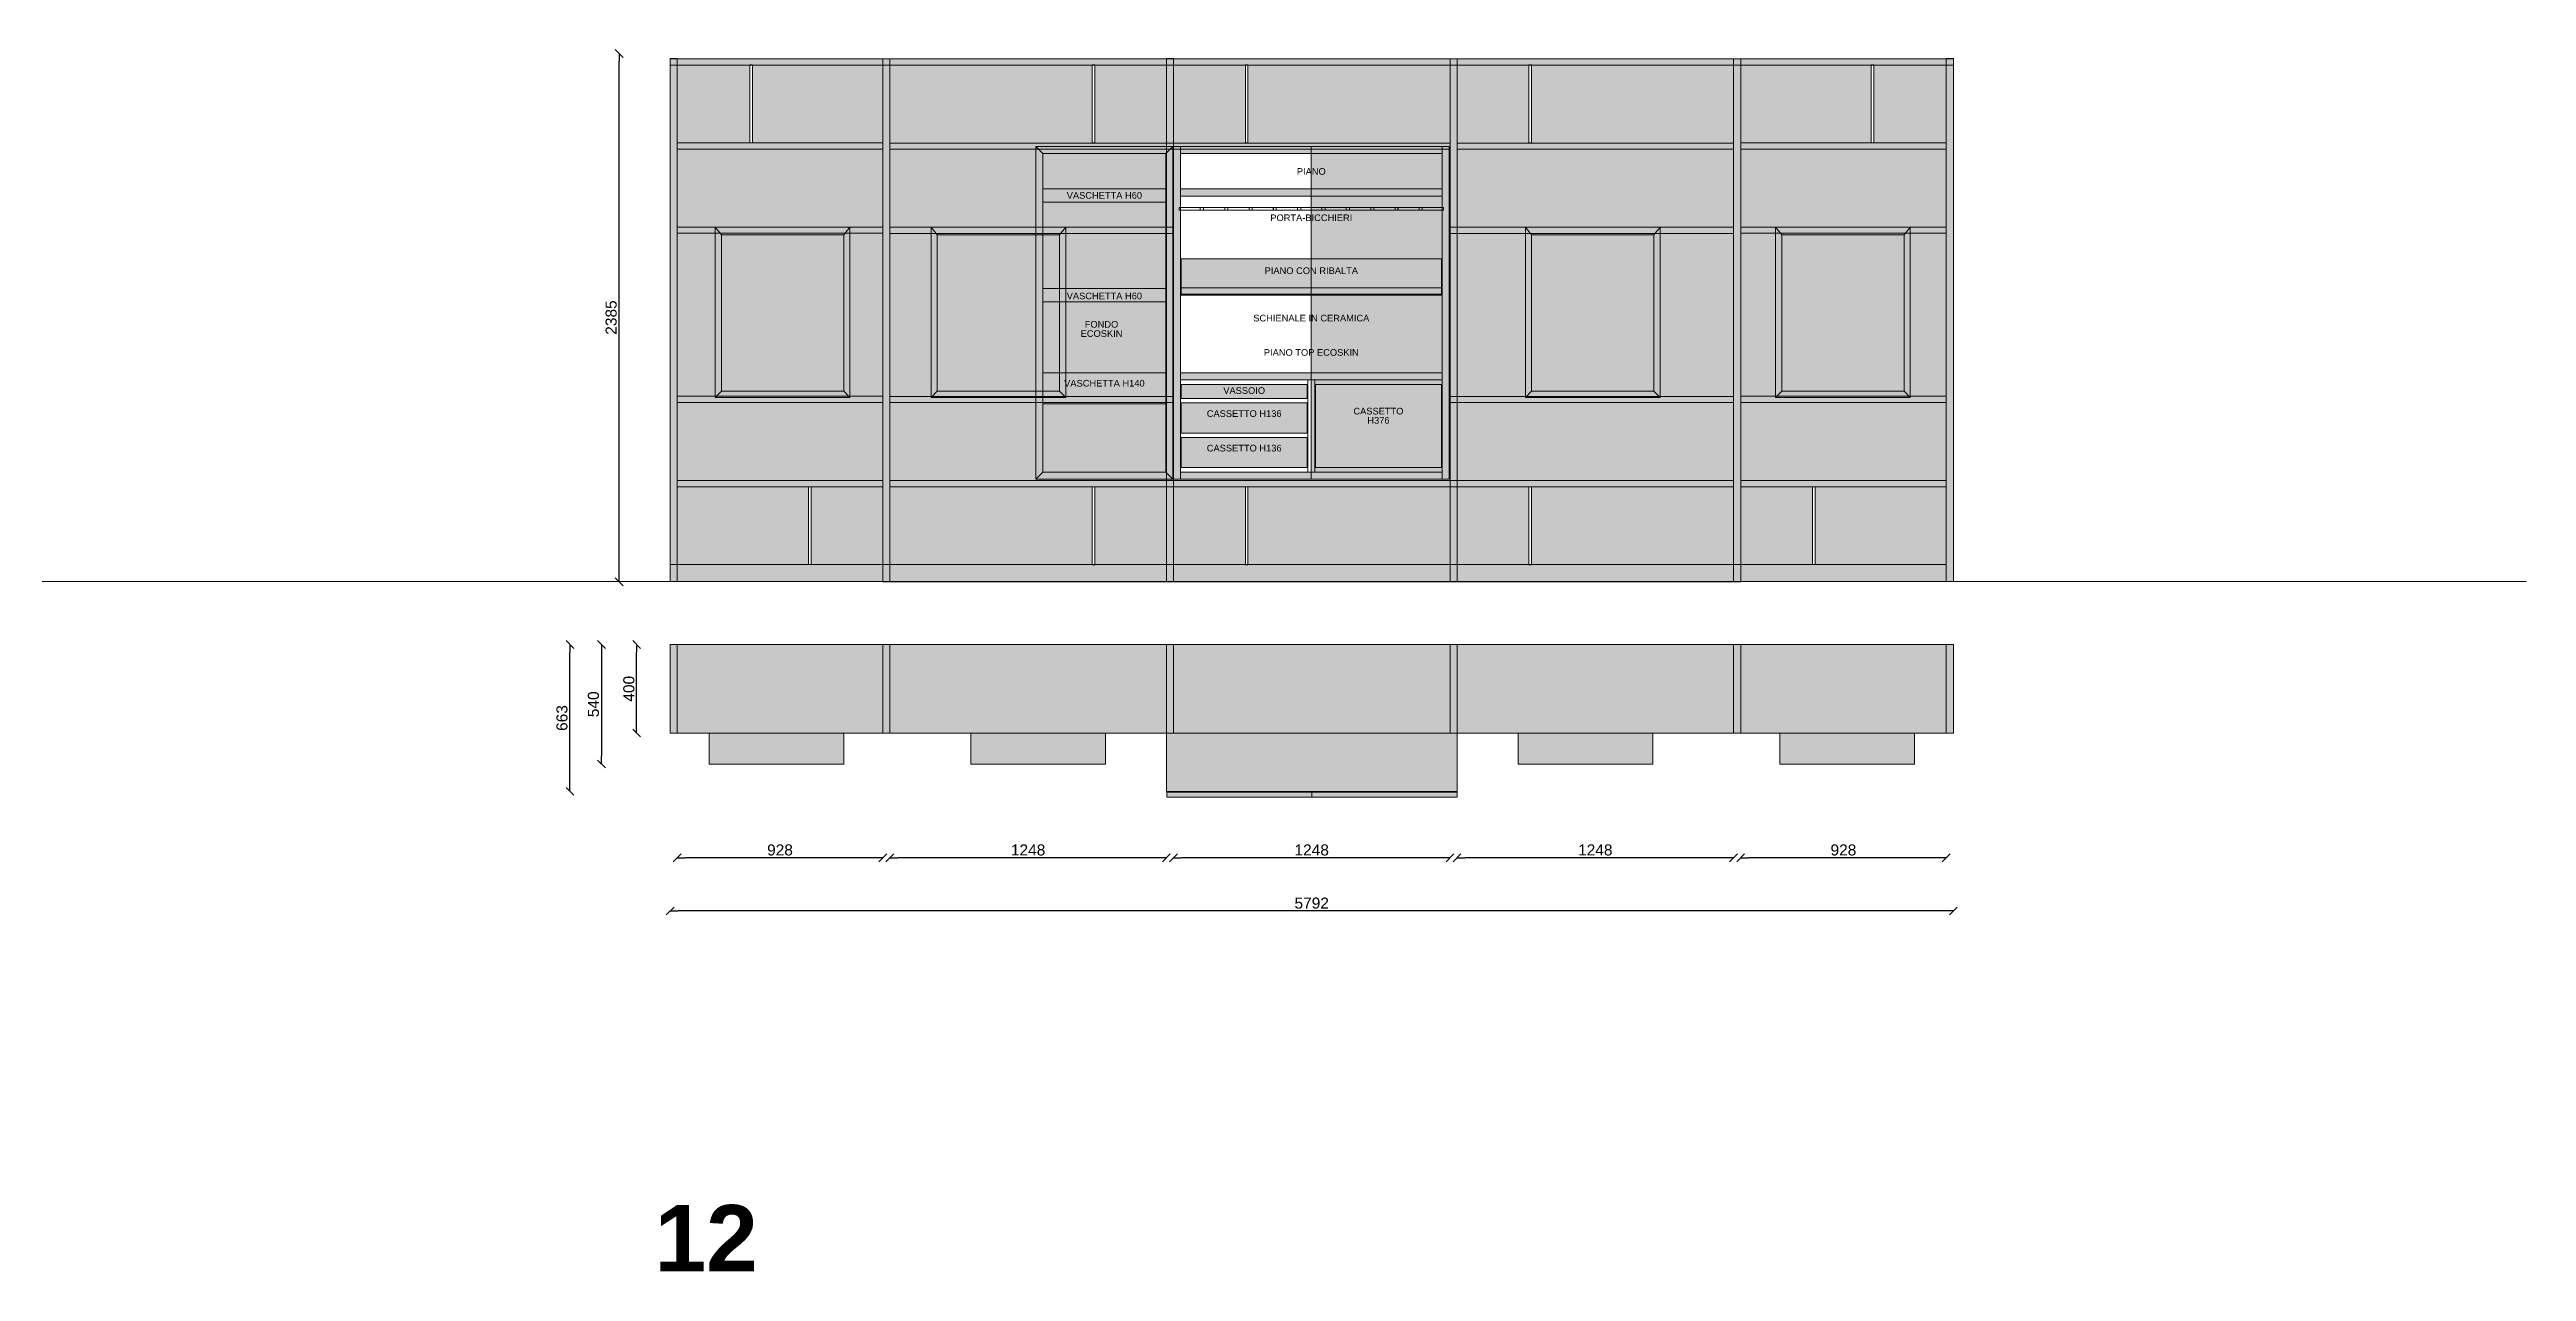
# Model space of a CAD drawing. Header units: inches. Extents: x -2150 to 187520, y -61540 to -22885.
# Drawn here: x 88426 to 99606, y -42077 to -36560 of the extents above; entities that cross this region are included whole.
import ezdxf

# ---------------------------------------------------------------- set-up
doc = ezdxf.new("R2010")
doc.units = ezdxf.units.IN
doc.header["$MEASUREMENT"] = 0
doc.linetypes.add('ISO-02 Linea a tratti', pattern=[3.81, 3.048, -0.762])
for name, color, linetype, lineweight in [('Linee arredi', 3, 'Continuous', 20), ('Nessuna', 7, 'Continuous', 5), ('Testi ENG', 7, 'Continuous', 5)]:
    doc.layers.add(name, color=color, linetype=linetype, lineweight=lineweight)
doc.layers.add('Quote', color=5, linetype='Continuous')
doc.styles.add('Arial', font='Arial.ttf')
doc.styles.add('Arial (bold)', font='Arial Bold.ttf')
doc.styles.add('Helvetica', font='Helvetica.ttf')
doc.dimstyles.new('M&C_quote arredo', dxfattribs={"dimtxt": 50, "dimasz": 35.34668, "dimexe": 0, "dimexo": 0, "dimgap": 10, "dimtad": 1, "dimdec": 0, "dimtxsty": 'Arial', "dimblk": 'VW_SLASH', "dimcen": 0, "dimse1": 1, "dimse2": 1, "dimazin": 0, "dimtfac": 1, "dimtdec": 0, "dimtix": 1, "dimtmove": 0, "dimatfit": 0, "dimldrblk": 'VW_SLASH', "dimfxl": 0, "dimfxlon": 1, "dimfrac": 2, "dimtolj": 1, "dimarcsym": 0})

# ---------------------------------------------------------------- blocks, each defined once
blk = doc.blocks.new('VW_SLASH')
at = {"color": 0, "linetype": 'ByBlock', "lineweight": -2, "transparency": 16777216}
blk.add_line((0, 0), (-1, 0), dxfattribs=at)
at = {"color": 0, "linetype": 'Continuous', "lineweight": -2, "transparency": 16777216, "flags": 128}
blk.add_lwpolyline([(0.5, 0.5), (-0.5, -0.5)], dxfattribs=at)
blk = doc.blocks.new('*D371')
at = {"layer": 'Defpoints', "color": 0, "transparency": 16777216}
for p in [(90997, -36578), (91242, -36578), (91242, -38963)]:
    blk.add_point(p, dxfattribs=at)
at = {"layer": 'Quote', "color": 0, "lineweight": -2, "transparency": 16777216}
blk.add_line((90997, -38927), (90997, -36613), dxfattribs=at)
at = {"layer": 'Quote', "color": 0, "lineweight": -2, "transparency": 16777216, "xscale": 35.3466796875, "yscale": 35.3466796875, "zscale": 35.3466796875}
for p, rotation in [((90997, -36578), 90), ((90997, -38963), 270)]:
    blk.add_blockref('VW_SLASH', p, dxfattribs=dict(at, rotation=rotation))
at = {"layer": 'Quote', "color": 0, "transparency": 16777216, "insert": (90961, -37770), "char_height": 50, "attachment_point": 5, "rotation": 90, "style": 'Arial'}
blk.add_mtext('\\A1;2385', dxfattribs=at)
blk = doc.blocks.new('*D372')
at = {"layer": 'Defpoints', "color": 0, "transparency": 16777216}
for p in [(91227, -39246), (97019, -39246), (91227, -40449)]:
    blk.add_point(p, dxfattribs=at)
at = {"layer": 'Quote', "color": 0, "lineweight": -2, "transparency": 16777216}
blk.add_line((96984, -40449), (91263, -40449), dxfattribs=at)
at = {"layer": 'Quote', "color": 0, "lineweight": -2, "transparency": 16777216, "xscale": 35.3466796875, "yscale": 35.3466796875, "zscale": 35.3466796875, "rotation": 180}
blk.add_blockref('VW_SLASH', (91227, -40449), dxfattribs=at)
at = {"layer": 'Quote', "color": 0, "lineweight": -2, "transparency": 16777216, "xscale": 35.3466796875, "yscale": 35.3466796875, "zscale": 35.3466796875}
blk.add_blockref('VW_SLASH', (97019, -40449), dxfattribs=at)
at = {"layer": 'Quote', "color": 0, "transparency": 16777216, "insert": (94123, -40414), "char_height": 50, "attachment_point": 5, "style": 'Arial'}
blk.add_mtext('\\A1;5792', dxfattribs=at)
blk = doc.blocks.new('*D373')
at = {"layer": 'Defpoints', "color": 0, "transparency": 16777216}
for p in [(91076, -39246), (91227, -39246), (91227, -39646)]:
    blk.add_point(p, dxfattribs=at)
at = {"layer": 'Quote', "color": 0, "lineweight": -2, "transparency": 16777216}
blk.add_line((91076, -39611), (91076, -39282), dxfattribs=at)
at = {"layer": 'Quote', "color": 0, "lineweight": -2, "transparency": 16777216, "xscale": 35.3466796875, "yscale": 35.3466796875, "zscale": 35.3466796875}
for p, rotation in [((91076, -39246), 90), ((91076, -39646), 270)]:
    blk.add_blockref('VW_SLASH', p, dxfattribs=dict(at, rotation=rotation))
at = {"layer": 'Quote', "color": 0, "transparency": 16777216, "insert": (91041, -39446), "char_height": 50, "attachment_point": 5, "rotation": 90, "style": 'Arial'}
blk.add_mtext('\\A1;400', dxfattribs=at)
blk = doc.blocks.new('*D374')
at = {"layer": 'Defpoints', "color": 0, "transparency": 16777216}
for p in [(91259, -40044), (92187, -40044), (91259, -40209)]:
    blk.add_point(p, dxfattribs=at)
at = {"layer": 'Quote', "color": 0, "lineweight": -2, "transparency": 16777216}
blk.add_line((92152, -40209), (91295, -40209), dxfattribs=at)
at = {"layer": 'Quote', "color": 0, "lineweight": -2, "transparency": 16777216, "xscale": 35.3466796875, "yscale": 35.3466796875, "zscale": 35.3466796875, "rotation": 180}
blk.add_blockref('VW_SLASH', (91259, -40209), dxfattribs=at)
at = {"layer": 'Quote', "color": 0, "lineweight": -2, "transparency": 16777216, "xscale": 35.3466796875, "yscale": 35.3466796875, "zscale": 35.3466796875}
blk.add_blockref('VW_SLASH', (92187, -40209), dxfattribs=at)
at = {"layer": 'Quote', "color": 0, "transparency": 16777216, "insert": (91723, -40174), "char_height": 50, "attachment_point": 5, "style": 'Arial'}
blk.add_mtext('\\A1;928', dxfattribs=at)
blk = doc.blocks.new('*D375')
at = {"layer": 'Defpoints', "color": 0, "transparency": 16777216}
for p in [(92219, -40044), (93467, -40044), (92219, -40209)]:
    blk.add_point(p, dxfattribs=at)
at = {"layer": 'Quote', "color": 0, "lineweight": -2, "transparency": 16777216}
blk.add_line((93432, -40209), (92255, -40209), dxfattribs=at)
at = {"layer": 'Quote', "color": 0, "lineweight": -2, "transparency": 16777216, "xscale": 35.3466796875, "yscale": 35.3466796875, "zscale": 35.3466796875, "rotation": 180}
blk.add_blockref('VW_SLASH', (92219, -40209), dxfattribs=at)
at = {"layer": 'Quote', "color": 0, "lineweight": -2, "transparency": 16777216, "xscale": 35.3466796875, "yscale": 35.3466796875, "zscale": 35.3466796875}
blk.add_blockref('VW_SLASH', (93467, -40209), dxfattribs=at)
at = {"layer": 'Quote', "color": 0, "transparency": 16777216, "insert": (92843, -40174), "char_height": 50, "attachment_point": 5, "style": 'Arial'}
blk.add_mtext('\\A1;1248', dxfattribs=at)
blk = doc.blocks.new('*D376')
at = {"layer": 'Defpoints', "color": 0, "transparency": 16777216}
for p in [(94779, -40044), (96027, -40044), (94779, -40209)]:
    blk.add_point(p, dxfattribs=at)
at = {"layer": 'Quote', "color": 0, "lineweight": -2, "transparency": 16777216}
blk.add_line((95992, -40209), (94815, -40209), dxfattribs=at)
at = {"layer": 'Quote', "color": 0, "lineweight": -2, "transparency": 16777216, "xscale": 35.3466796875, "yscale": 35.3466796875, "zscale": 35.3466796875, "rotation": 180}
blk.add_blockref('VW_SLASH', (94779, -40209), dxfattribs=at)
at = {"layer": 'Quote', "color": 0, "lineweight": -2, "transparency": 16777216, "xscale": 35.3466796875, "yscale": 35.3466796875, "zscale": 35.3466796875}
blk.add_blockref('VW_SLASH', (96027, -40209), dxfattribs=at)
at = {"layer": 'Quote', "color": 0, "transparency": 16777216, "insert": (95403, -40174), "char_height": 50, "attachment_point": 5, "style": 'Arial'}
blk.add_mtext('\\A1;1248', dxfattribs=at)
blk = doc.blocks.new('*D377')
at = {"layer": 'Defpoints', "color": 0, "transparency": 16777216}
for p in [(96059, -40044), (96987, -40044), (96059, -40209)]:
    blk.add_point(p, dxfattribs=at)
at = {"layer": 'Quote', "color": 0, "lineweight": -2, "transparency": 16777216}
blk.add_line((96952, -40209), (96095, -40209), dxfattribs=at)
at = {"layer": 'Quote', "color": 0, "lineweight": -2, "transparency": 16777216, "xscale": 35.3466796875, "yscale": 35.3466796875, "zscale": 35.3466796875, "rotation": 180}
blk.add_blockref('VW_SLASH', (96059, -40209), dxfattribs=at)
at = {"layer": 'Quote', "color": 0, "lineweight": -2, "transparency": 16777216, "xscale": 35.3466796875, "yscale": 35.3466796875, "zscale": 35.3466796875}
blk.add_blockref('VW_SLASH', (96987, -40209), dxfattribs=at)
at = {"layer": 'Quote', "color": 0, "transparency": 16777216, "insert": (96523, -40174), "char_height": 50, "attachment_point": 5, "style": 'Arial'}
blk.add_mtext('\\A1;928', dxfattribs=at)
blk = doc.blocks.new('*D378')
at = {"layer": 'Defpoints', "color": 0, "transparency": 16777216}
for p in [(93499, -40044), (94747, -40044), (93499, -40209)]:
    blk.add_point(p, dxfattribs=at)
at = {"layer": 'Quote', "color": 0, "lineweight": -2, "transparency": 16777216}
blk.add_line((94712, -40209), (93535, -40209), dxfattribs=at)
at = {"layer": 'Quote', "color": 0, "lineweight": -2, "transparency": 16777216, "xscale": 35.3466796875, "yscale": 35.3466796875, "zscale": 35.3466796875, "rotation": 180}
blk.add_blockref('VW_SLASH', (93499, -40209), dxfattribs=at)
at = {"layer": 'Quote', "color": 0, "lineweight": -2, "transparency": 16777216, "xscale": 35.3466796875, "yscale": 35.3466796875, "zscale": 35.3466796875}
blk.add_blockref('VW_SLASH', (94747, -40209), dxfattribs=at)
at = {"layer": 'Quote', "color": 0, "transparency": 16777216, "insert": (94123, -40174), "char_height": 50, "attachment_point": 5, "style": 'Arial'}
blk.add_mtext('\\A1;1248', dxfattribs=at)
blk = doc.blocks.new('*D379')
at = {"layer": 'Defpoints', "color": 0, "transparency": 16777216}
for p in [(90775, -39246), (93467, -39246), (93467, -39909)]:
    blk.add_point(p, dxfattribs=at)
at = {"layer": 'Quote', "color": 0, "lineweight": -2, "transparency": 16777216}
blk.add_line((90775, -39874), (90775, -39282), dxfattribs=at)
at = {"layer": 'Quote', "color": 0, "lineweight": -2, "transparency": 16777216, "xscale": 35.3466796875, "yscale": 35.3466796875, "zscale": 35.3466796875}
for p, rotation in [((90775, -39246), 90), ((90775, -39909), 270)]:
    blk.add_blockref('VW_SLASH', p, dxfattribs=dict(at, rotation=rotation))
at = {"layer": 'Quote', "color": 0, "transparency": 16777216, "insert": (90739, -39578), "char_height": 50, "attachment_point": 5, "rotation": 90, "style": 'Arial'}
blk.add_mtext('\\A1;663', dxfattribs=at)
blk = doc.blocks.new('*D380')
at = {"layer": 'Defpoints', "color": 0, "transparency": 16777216}
for p in [(91403, -39246), (90917, -39786), (91403, -39786)]:
    blk.add_point(p, dxfattribs=at)
at = {"layer": 'Quote', "color": 0, "lineweight": -2, "transparency": 16777216}
blk.add_line((90917, -39282), (90917, -39751), dxfattribs=at)
at = {"layer": 'Quote', "color": 0, "lineweight": -2, "transparency": 16777216, "xscale": 35.3466796875, "yscale": 35.3466796875, "zscale": 35.3466796875}
for p, rotation in [((90917, -39246), 90), ((90917, -39786), 270)]:
    blk.add_blockref('VW_SLASH', p, dxfattribs=dict(at, rotation=rotation))
at = {"layer": 'Quote', "color": 0, "transparency": 16777216, "insert": (90881, -39516), "char_height": 50, "attachment_point": 5, "rotation": 90, "style": 'Arial'}
blk.add_mtext('\\A1;540', dxfattribs=at)
blk = doc.blocks.new('Gruppo-34')
h = blk.add_hatch(color=252)
h.dxf.hatch_style = 1
h.paths.add_polyline_path([(-75677, 49816), (-76285, 49816), (-76257, 49782), (-75705, 49782)])
h.paths.add_polyline_path([(-75677, 49816), (-75705, 49782), (-75705, 49076), (-75677, 49048)])
h.paths.add_polyline_path([(-75705, 49076), (-76257, 49076), (-76285, 49048), (-75677, 49048)])
h.paths.add_polyline_path([(-76257, 49782), (-76285, 49816), (-76285, 49048), (-76257, 49076)])
h.paths.add_polyline_path([(-75705, 49782), (-76257, 49782), (-76257, 49076), (-75705, 49076)])
at = {"layer": 'Linee arredi', "linetype": 'Continuous', "lineweight": 5, "transparency": 33554687, "flags": 128}
for points in [[(-76257, 49782), (-76285, 49816), (-75677, 49816), (-75705, 49782)], [(-76285, 49816), (-76257, 49782), (-76257, 49076), (-76285, 49048)], [(-76257, 49782), (-75705, 49782), (-75705, 49076), (-76257, 49076)], [(-75677, 49816), (-75705, 49782), (-75705, 49076), (-75677, 49048)], [(-76285, 49048), (-76257, 49076), (-75705, 49076), (-75677, 49048)]]:
    blk.add_lwpolyline(points, close=True, dxfattribs=at)
blk = doc.blocks.new('Simbolo-2')
at = {"layer": 'Nessuna', "color": 7, "linetype": 'Continuous', "lineweight": 5, "transparency": 33554687, "flags": 128}
blk.add_lwpolyline([(-47.9232, 5.9904), (47.9232, 5.9904), (47.9232, -5.9904), (-47.9232, -5.9904)], close=True, dxfattribs=at)
blk = doc.blocks.new('harrys bar legno')
h = blk.add_hatch(color=252)
h.dxf.hatch_style = 1
h.paths.add_polyline_path([(-68230, 49964), (-68198, 49964), (-68198, 48462), (-68230, 48462)])
h = blk.add_hatch(color=252)
h.dxf.hatch_style = 1
h.paths.add_polyline_path([(-68198, 49964), (-67018, 49964), (-67018, 49932), (-68198, 49932)])
h = blk.add_hatch(color=252)
h.dxf.hatch_style = 1
h.paths.add_polyline_path([(-67018, 49964), (-66986, 49964), (-66986, 48462), (-67018, 48462)])
h = blk.add_hatch(color=252)
h.dxf.hatch_style = 1
h.paths.add_polyline_path([(-68198, 49772), (-67018, 49772), (-67018, 49740), (-68198, 49740)])
h = blk.add_hatch(color=252)
h.dxf.hatch_style = 1
h.paths.add_polyline_path([(-67021, 49456), (-67021, 49297), (-68195, 49297), (-68195, 49456)])
h = blk.add_hatch(color=252)
h.dxf.hatch_style = 1
h.paths.add_polyline_path([(-68198, 48942), (-67018, 48942), (-67018, 48910), (-68198, 48910)])
h = blk.add_hatch(color=252)
h.dxf.hatch_style = 1
h.paths.add_polyline_path([(-68195, 48890), (-67627, 48890), (-67627, 48826), (-68195, 48826)])
h = blk.add_hatch(color=252)
h.dxf.hatch_style = 1
h.paths.add_polyline_path([(-67589, 48890), (-67021, 48890), (-67021, 48514), (-67589, 48514)])
h = blk.add_hatch(color=252)
h.dxf.hatch_style = 1
h.paths.add_polyline_path([(-68195, 48806), (-67627, 48806), (-67627, 48670), (-68195, 48670)])
h = blk.add_hatch(color=252)
h.dxf.hatch_style = 1
h.paths.add_polyline_path([(-67627, 48514), (-68195, 48514), (-68195, 48650), (-67627, 48650)])
h = blk.add_hatch(color=252)
h.dxf.hatch_style = 1
h.paths.add_polyline_path([(-68198, 48494), (-67018, 48494), (-67018, 48462), (-68198, 48462)])
at = {"layer": 'Linee arredi'}
h = blk.add_hatch(color=252, dxfattribs=at)
h.dxf.hatch_style = 1
h.paths.add_polyline_path([(-68852, 49964), (-68230, 49964), (-68230, 48462), (-68852, 48462)])
h = blk.add_hatch(color=252, dxfattribs=at)
h.dxf.hatch_style = 1
h.paths.add_polyline_path([(-68852, 49964), (-68230, 49964), (-68230, 48462), (-68852, 48462)])
h = blk.add_hatch(color=252, dxfattribs=at)
h.dxf.hatch_style = 1
h.paths.add_polyline_path([(-67608, 49964), (-66986, 49964), (-66986, 48462), (-67608, 48462)])
at = {"layer": 'Linee arredi', "linetype": 'Continuous', "lineweight": 13, "transparency": 33554687}
for p, q in [((-68852, 49964), (-68820, 49932)), ((-68265, 49932), (-68233, 49964)), ((-68820, 48494), (-68852, 48462)), ((-68265, 48494), (-68233, 48462))]:
    blk.add_line(p, q, dxfattribs=at)
at = {"layer": 'Linee arredi', "linetype": 'Continuous', "lineweight": 13}
for p, q in [((-68230, 49964), (-68230, 48462)), ((-68198, 48462), (-68198, 49964)), ((-68198, 49932), (-67018, 49932)), ((-67018, 49932), (-67018, 49964)), ((-67018, 48462), (-67018, 49964)), ((-66986, 49964), (-66986, 48462)), ((-67018, 49772), (-68198, 49772)), ((-67018, 49740), (-68198, 49740)), ((-67018, 49688), (-68198, 49688)), ((-67018, 49676), (-68198, 49676)), ((-68109, 49676), (-68109, 49688)), ((-68095, 49676), (-68095, 49688)), ((-67999, 49676), (-67999, 49688)), ((-67985, 49676), (-67985, 49688)), ((-67889, 49676), (-67889, 49688)), ((-67875, 49676), (-67875, 49688)), ((-67780, 49676), (-67780, 49688)), ((-67766, 49676), (-67766, 49688)), ((-67670, 49676), (-67670, 49688)), ((-67656, 49676), (-67656, 49688)), ((-67560, 49676), (-67560, 49688)), ((-67546, 49676), (-67546, 49688)), ((-67450, 49676), (-67450, 49688)), ((-67436, 49676), (-67436, 49688)), ((-67340, 49676), (-67340, 49688)), ((-67326, 49676), (-67326, 49688)), ((-67230, 49676), (-67230, 49688)), ((-67216, 49676), (-67216, 49688)), ((-67121, 49676), (-67121, 49688)), ((-67107, 49676), (-67107, 49688)), ((-67018, 49293), (-68198, 49293)), ((-67018, 48942), (-68198, 48942)), ((-67018, 48910), (-68198, 48910)), ((-67624, 48910), (-67624, 48494)), ((-67592, 48910), (-67592, 48494)), ((-67589, 48514), (-67589, 48890)), ((-67021, 48890), (-67021, 48514)), ((-68195, 48794), (-68198, 48794)), ((-67624, 48794), (-67627, 48794)), ((-68230, 48462), (-68198, 48462)), ((-68198, 48494), (-67018, 48494)), ((-68198, 48462), (-67018, 48462)), ((-67021, 48514), (-67589, 48514)), ((-67018, 48462), (-66986, 48462))]:
    blk.add_line(p, q, dxfattribs=at)
at = {"layer": 'Linee arredi'}
for points in [[(-68852, 49964), (-68230, 49964), (-68230, 48462), (-68852, 48462)], [(-67608, 49964), (-66986, 49964), (-66986, 48462), (-67608, 48462)]]:
    blk.add_lwpolyline(points, close=True, dxfattribs=at)
at = {"layer": 'Linee arredi', "lineweight": 5, "transparency": 33554687, "flags": 128}
for points in [[(-68233, 49964), (-68233, 48462), (-68852, 48462), (-68852, 49964)], [(-68820, 48494), (-68265, 48494), (-68265, 49932), (-68820, 49932)]]:
    blk.add_lwpolyline(points, close=True, dxfattribs=at)
at = {"layer": 'Linee arredi', "linetype": 'Continuous', "lineweight": 13, "transparency": 33554687, "flags": 128}
for points in [[(-68233, 49964), (-68852, 49964), (-68852, 48462), (-68233, 48462)], [(-68230, 49964), (-68198, 49964), (-68198, 48462), (-68230, 48462)], [(-68198, 49964), (-67018, 49964), (-67018, 49932), (-68198, 49932)], [(-68198, 49932), (-67018, 49932), (-67018, 48494), (-68198, 48494)], [(-67018, 49964), (-66986, 49964), (-66986, 48462), (-67018, 48462)], [(-68820, 49772), (-68265, 49772), (-68265, 49712), (-68820, 49712)], [(-68198, 49772), (-67018, 49772), (-67018, 49740), (-68198, 49740)], [(-68820, 49322), (-68265, 49322), (-68265, 49262), (-68820, 49262)], [(-68198, 49325), (-67018, 49325), (-67018, 49293), (-68198, 49293)], [(-68820, 48802), (-68265, 48802), (-68265, 48942), (-68820, 48942)], [(-68198, 48942), (-67018, 48942), (-67018, 48910), (-68198, 48910)], [(-68195, 48890), (-67627, 48890), (-67627, 48826), (-68195, 48826)], [(-67624, 48910), (-67592, 48910), (-67592, 48494), (-67624, 48494)], [(-67589, 48890), (-67021, 48890), (-67021, 48514), (-67589, 48514)], [(-68195, 48806), (-67627, 48806), (-67627, 48670), (-68195, 48670)], [(-68195, 48650), (-67627, 48650), (-67627, 48514), (-68195, 48514)], [(-68198, 48494), (-67018, 48494), (-67018, 48462), (-68198, 48462)]]:
    blk.add_lwpolyline(points, close=True, dxfattribs=at)
at = {"layer": 'Linee arredi', "linetype": 'Continuous', "lineweight": 13, "flags": 128}
blk.add_lwpolyline([(-67021, 49456), (-67021, 49297), (-68195, 49297), (-68195, 49456)], close=True, dxfattribs=at)
at = {"layer": 'Linee arredi', "linetype": 'ISO-02 Linea a tratti', "lineweight": 13, "flags": 128}
blk.add_lwpolyline([(-67018, 49325), (-67021, 49325), (-68195, 49325), (-68198, 49325)], dxfattribs=at)
at = {"layer": 'Linee arredi', "linetype": 'Continuous', "lineweight": 13}
for points in [[(-68195, 48806), (-67627, 48806), (-67627, 48670), (-68195, 48670)], [(-67627, 48514), (-68195, 48514), (-68195, 48650), (-67627, 48650)]]:
    blk.add_lwpolyline(points, close=True, dxfattribs=at)
at = {"layer": 'Linee arredi', "lineweight": 13, "transparency": 33554687}
for p in [(-68157, 49682), (-68047, 49682), (-67937, 49682), (-67827, 49682), (-67718, 49682), (-67608, 49682), (-67498, 49682), (-67388, 49682), (-67278, 49682), (-67169, 49682), (-67059, 49682)]:
    blk.add_blockref('Simbolo-2', p, dxfattribs=at)
at = {"layer": 'Testi ENG', "lineweight": 13, "transparency": 33554687, "char_height": 30, "attachment_point": 2, "line_spacing_factor": 0.834288, "style": 'Helvetica'}
for s, insert in [('PIANO', (-67608, 49866)), ('VASCHETTA H60', (-68542, 49758)), ('PORTA-BICCHIERI', (-67608, 49657)), ('PIANO CON RIBALTA', (-67608, 49418)), ('VASCHETTA H60', (-68542, 49304)), ('SCHIENALE IN CERAMICA', (-67608, 49204)), ('FONDO \\PECOSKIN', (-68555, 49176)), ('PIANO TOP ECOSKIN', (-67608, 49049)), ('VASCHETTA H140', (-68542, 48910)), ('VASSOIO', (-67911, 48877)), ('CASSETTO H136', (-67911, 48773)), ('CASSETTO\\PH376', (-67305, 48784)), ('CASSETTO H136', (-67911, 48617))]:
    blk.add_mtext(s, dxfattribs=dict(at, insert=insert))

msp = doc.modelspace()

# ---------------------------------------------------------------- hatches: boundary and pattern name
at = {"layer": 'Linee arredi'}
h = msp.add_hatch(color=7, dxfattribs=at)
h.dxf.hatch_style = 1
h.paths.add_polyline_path([(91259.4, -38961.6), (91227.4, -38961.6), (91227.4, -36601.1), (91259.4, -36601.1)])
h = msp.add_hatch(color=7, dxfattribs=at)
h.dxf.hatch_style = 1
h.paths.add_polyline_path([(97019.4, -36602.1), (91227.4, -36602.1), (91227.4, -36630.1), (97019.4, -36630.1)])
h = msp.add_hatch(color=254, dxfattribs=at)
h.dxf.hatch_style = 1
h.paths.add_polyline_path([(91599.4, -36630.1), (91599.4, -36981.6), (92187.4, -36981.6), (92187.4, -36630.1)])
h.paths.add_polyline_path([(91259.4, -36981.6), (91587.4, -36981.6), (91587.4, -36630.1), (91259.4, -36630.1)])
h = msp.add_hatch(color=7, dxfattribs=at)
h.dxf.hatch_style = 1
h.paths.add_polyline_path([(92219.4, -38962.7), (92187.4, -38962.7), (92187.4, -36601.6), (92219.4, -36601.6)])
h = msp.add_hatch(color=254, dxfattribs=at)
h.dxf.hatch_style = 1
h.paths.add_polyline_path([(93131.4, -36982.1), (93131.4, -36630.1), (92219.4, -36630.1), (92219.4, -36982.1)])
h.paths.add_polyline_path([(93143.4, -36982.1), (93467.4, -36982.1), (93467.4, -36630.1), (93143.4, -36630.1)])
h = msp.add_hatch(color=7, dxfattribs=at)
h.dxf.hatch_style = 1
h.paths.add_polyline_path([(93467.4, -38961.7), (93499.4, -38961.7), (93499.4, -36601.2), (93467.4, -36601.2)])
h = msp.add_hatch(color=254, dxfattribs=at)
h.dxf.hatch_style = 1
h.paths.add_polyline_path([(93823.4, -36630.1), (93499.4, -36630.1), (93499.4, -36982.1), (93823.4, -36982.1)])
h.paths.add_polyline_path([(94747.4, -36982.1), (94747.4, -36630.1), (93835.4, -36630.1), (93835.4, -36982.1)])
h = msp.add_hatch(color=7, dxfattribs=at)
h.dxf.hatch_style = 1
h.paths.add_polyline_path([(94747.4, -38962.6), (94779.4, -38962.6), (94779.4, -36602.1), (94747.4, -36602.1)])
h = msp.add_hatch(color=254, dxfattribs=at)
h.dxf.hatch_style = 1
h.paths.add_polyline_path([(95103.4, -36630.1), (94779.4, -36630.1), (94779.4, -36982.1), (95103.4, -36982.1)])
h.paths.add_polyline_path([(96027.4, -36982.1), (96027.4, -36630.1), (95115.4, -36630.1), (95115.4, -36982.1)])
h = msp.add_hatch(color=7, dxfattribs=at)
h.dxf.hatch_style = 1
h.paths.add_polyline_path([(96027.4, -38962.7), (96059.4, -38962.7), (96059.4, -36601.6), (96027.4, -36601.6)])
h = msp.add_hatch(color=254, dxfattribs=at)
h.dxf.hatch_style = 1
h.paths.add_polyline_path([(96647.5, -36981.6), (96647.5, -36630.1), (96059.4, -36630.1), (96059.4, -36981.6)])
h.paths.add_polyline_path([(96987.4, -36981.6), (96987.4, -36630.1), (96659.5, -36630.1), (96659.5, -36981.6)])
h = msp.add_hatch(color=7, dxfattribs=at)
h.dxf.hatch_style = 1
h.paths.add_polyline_path([(96987.4, -38961.6), (97019.4, -38961.6), (97019.4, -36601.1), (96987.4, -36601.1)])
h = msp.add_hatch(color=7, dxfattribs=at)
h.dxf.hatch_style = 1
h.paths.add_polyline_path([(91259.4, -36981.6), (92187.4, -36981.6), (92187.4, -37009.7), (91259.4, -37009.7)])
h = msp.add_hatch(color=7, dxfattribs=at)
h.dxf.hatch_style = 1
h.paths.add_polyline_path([(92219.4, -36982.1), (93499.4, -36982.1), (93499.4, -37010.2), (92219.4, -37010.2)])
h = msp.add_hatch(color=7, dxfattribs=at)
h.dxf.hatch_style = 1
h.paths.add_polyline_path([(94747.4, -36982.1), (93499.4, -36982.1), (93499.4, -37010.2), (94747.4, -37010.2)])
h = msp.add_hatch(color=7, dxfattribs=at)
h.dxf.hatch_style = 1
h.paths.add_polyline_path([(96027.4, -36982.1), (94779.4, -36982.1), (94779.4, -37010.2), (96027.4, -37010.2)])
h = msp.add_hatch(color=7, dxfattribs=at)
h.dxf.hatch_style = 1
h.paths.add_polyline_path([(96987.4, -36981.6), (96059.4, -36981.6), (96059.4, -37009.7), (96987.4, -37009.7)])
h = msp.add_hatch(color=254, dxfattribs=at)
h.dxf.hatch_style = 1
h.paths.add_polyline_path([(91259.4, -37009.7), (91259.4, -37361.7), (92187.4, -37361.7), (92187.4, -37009.7)])
h = msp.add_hatch(color=254, dxfattribs=at)
h.dxf.hatch_style = 1
h.paths.add_polyline_path([(93467.4, -37362.2), (93467.4, -37010.2), (92219.4, -37010.2), (92219.4, -37362.2)])
h = msp.add_hatch(color=254, dxfattribs=at)
h.dxf.hatch_style = 1
h.paths.add_polyline_path([(94779.4, -37010.2), (94779.4, -37362.2), (96027.4, -37362.2), (96027.4, -37010.2)])
h = msp.add_hatch(color=254, dxfattribs=at)
h.dxf.hatch_style = 1
h.paths.add_polyline_path([(96987.4, -37361.7), (96987.4, -37009.7), (96059.4, -37009.7), (96059.4, -37361.7)])
h = msp.add_hatch(color=7, dxfattribs=at)
h.dxf.hatch_style = 1
h.paths.add_polyline_path([(92187.4, -37361.7), (91259.4, -37361.7), (91259.4, -37389.7), (92187.4, -37389.7)])
h = msp.add_hatch(color=254, dxfattribs=at)
h.dxf.hatch_style = 1
h.paths.add_polyline_path([(92187.4, -38125.6), (92187.4, -37389.7), (91259.4, -37389.7), (91259.4, -38125.6)])
h = msp.add_hatch(color=7, dxfattribs=at)
h.dxf.hatch_style = 1
h.paths.add_polyline_path([(93499.4, -37362.2), (92219.4, -37362.2), (92219.4, -37390.2), (93499.4, -37390.2)])
h = msp.add_hatch(color=254, dxfattribs=at)
h.dxf.hatch_style = 1
h.paths.add_polyline_path([(93467.4, -38126.1), (93467.4, -37390.2), (92219.4, -37390.2), (92219.4, -38126.1)])
h = msp.add_hatch(color=7, dxfattribs=at)
h.dxf.hatch_style = 1
h.paths.add_polyline_path([(94747.4, -37362.2), (96027.4, -37362.2), (96027.4, -37390.2), (94747.4, -37390.2)])
h = msp.add_hatch(color=254, dxfattribs=at)
h.dxf.hatch_style = 1
h.paths.add_polyline_path([(96027.4, -38126.1), (96027.4, -37390.2), (94779.4, -37390.2), (94779.4, -38126.1)])
h = msp.add_hatch(color=7, dxfattribs=at)
h.dxf.hatch_style = 1
h.paths.add_polyline_path([(96059.4, -37361.7), (96987.4, -37361.7), (96987.4, -37389.7), (96059.4, -37389.7)])
h = msp.add_hatch(color=254, dxfattribs=at)
h.dxf.hatch_style = 1
h.paths.add_polyline_path([(96059.4, -37389.7), (96059.4, -38125.6), (96987.4, -38125.6), (96987.4, -37389.7)])
h = msp.add_hatch(color=7, dxfattribs=at)
h.dxf.hatch_style = 1
h.paths.add_polyline_path([(91259.4, -38125.6), (92187.4, -38125.6), (92187.4, -38153.6), (91259.4, -38153.6)])
h = msp.add_hatch(color=254, dxfattribs=at)
h.dxf.hatch_style = 1
h.paths.add_polyline_path([(92187.4, -38505.6), (92187.4, -38153.6), (91259.4, -38153.6), (91259.4, -38505.6)])
h = msp.add_hatch(color=7, dxfattribs=at)
h.dxf.hatch_style = 1
h.paths.add_polyline_path([(92219.4, -38126.1), (93499.4, -38126.1), (93499.4, -38154.1), (92219.4, -38154.1)])
h = msp.add_hatch(color=254, dxfattribs=at)
h.dxf.hatch_style = 1
h.paths.add_polyline_path([(93467.4, -38506.1), (93467.4, -38154.1), (92219.4, -38154.1), (92219.4, -38506.1)])
h = msp.add_hatch(color=7, dxfattribs=at)
h.dxf.hatch_style = 1
h.paths.add_polyline_path([(96027.4, -38126.1), (94747.4, -38126.1), (94747.4, -38154.1), (96027.4, -38154.1)])
h = msp.add_hatch(color=254, dxfattribs=at)
h.dxf.hatch_style = 1
h.paths.add_polyline_path([(94779.4, -38154.1), (94779.4, -38506.1), (96027.4, -38506.1), (96027.4, -38154.1)])
h = msp.add_hatch(color=7, dxfattribs=at)
h.dxf.hatch_style = 1
h.paths.add_polyline_path([(96987.4, -38125.6), (96059.4, -38125.6), (96059.4, -38153.6), (96987.4, -38153.6)])
h = msp.add_hatch(color=254, dxfattribs=at)
h.dxf.hatch_style = 1
h.paths.add_polyline_path([(96987.4, -38505.6), (96987.4, -38153.6), (96059.4, -38153.6), (96059.4, -38505.6)])
h = msp.add_hatch(color=7, dxfattribs=at)
h.dxf.hatch_style = 1
h.paths.add_polyline_path([(91259.4, -38505.6), (92187.4, -38505.6), (92187.4, -38533.6), (91259.4, -38533.6)])
h = msp.add_hatch(color=254, dxfattribs=at)
h.dxf.hatch_style = 1
h.paths.add_polyline_path([(91259.4, -38533.6), (91259.4, -38885.6), (91851.4, -38885.6), (91851.4, -38533.6)])
h.paths.add_polyline_path([(91863.4, -38885.6), (92187.4, -38885.6), (92187.4, -38533.6), (91863.4, -38533.6)])
h = msp.add_hatch(color=7, dxfattribs=at)
h.dxf.hatch_style = 1
h.paths.add_polyline_path([(92219.4, -38506.1), (93499.4, -38506.1), (93499.4, -38534.1), (92219.4, -38534.1)])
h = msp.add_hatch(color=254, dxfattribs=at)
h.dxf.hatch_style = 1
h.paths.add_polyline_path([(93131.4, -38885.6), (93131.4, -38534.1), (92219.4, -38534.1), (92219.4, -38885.6)])
h.paths.add_polyline_path([(93143.4, -38885.6), (93467.4, -38885.6), (93467.4, -38534.1), (93143.4, -38534.1)])
h = msp.add_hatch(color=7, dxfattribs=at)
h.dxf.hatch_style = 1
h.paths.add_polyline_path([(93467.4, -38506.1), (94747.4, -38506.1), (94747.4, -38534.1), (93467.4, -38534.1)])
h = msp.add_hatch(color=254, dxfattribs=at)
h.dxf.hatch_style = 1
h.paths.add_polyline_path([(93823.4, -38534.1), (93499.4, -38534.1), (93499.4, -38885.6), (93823.4, -38885.6)])
h.paths.add_polyline_path([(94747.4, -38885.6), (94747.4, -38534.1), (93835.4, -38534.1), (93835.4, -38885.6)])
h = msp.add_hatch(color=7, dxfattribs=at)
h.dxf.hatch_style = 1
h.paths.add_polyline_path([(96027.4, -38506.1), (94747.4, -38506.1), (94747.4, -38534.1), (96027.4, -38534.1)])
h = msp.add_hatch(color=254, dxfattribs=at)
h.dxf.hatch_style = 1
h.paths.add_polyline_path([(95103.4, -38534.1), (94779.4, -38534.1), (94779.4, -38885.6), (95103.4, -38885.6)])
h.paths.add_polyline_path([(96027.4, -38885.6), (96027.4, -38534.1), (95115.4, -38534.1), (95115.4, -38885.6)])
h = msp.add_hatch(color=7, dxfattribs=at)
h.dxf.hatch_style = 1
h.paths.add_polyline_path([(96987.4, -38505.6), (96059.4, -38505.6), (96059.4, -38533.6), (96987.4, -38533.6)])
h = msp.add_hatch(color=254, dxfattribs=at)
h.dxf.hatch_style = 1
h.paths.add_polyline_path([(96383.4, -38533.6), (96059.4, -38533.6), (96059.4, -38885.6), (96383.4, -38885.6)])
h.paths.add_polyline_path([(96987.4, -38885.6), (96987.4, -38533.6), (96395.4, -38533.6), (96395.4, -38885.6)])
h = msp.add_hatch(color=7, dxfattribs=at)
h.dxf.hatch_style = 1
h.paths.add_polyline_path([(96987.4, -38962.1), (96987.4, -38885.6), (91227.4, -38885.6), (91227.4, -38962.1)])
h = msp.add_hatch(color=7, dxfattribs=at)
h.dxf.hatch_style = 1
h.paths.add_polyline_path([(97019.4, -39246.2), (96987.4, -39246.2), (96987.4, -39646.2), (97019.4, -39646.2)])
h.paths.add_polyline_path([(96987.4, -39246.2), (96059.4, -39246.2), (96059.4, -39646.2), (96987.4, -39646.2)])
h.paths.add_polyline_path([(96059.4, -39246.2), (96027.4, -39246.2), (96027.4, -39646.2), (96059.4, -39646.2)])
h.paths.add_polyline_path([(96027.4, -39246.2), (94779.4, -39246.2), (94779.4, -39646.2), (96027.4, -39646.2)])
h.paths.add_polyline_path([(94779.4, -39246.2), (94747.4, -39246.2), (94747.4, -39646.2), (94779.4, -39646.2)])
h.paths.add_polyline_path([(94747.4, -39246.2), (91227.4, -39246.2), (91227.4, -39646.2), (94747.4, -39646.2)])
h = msp.add_hatch(color=252, dxfattribs=at)
h.dxf.hatch_style = 1
h.paths.add_polyline_path([(92011.4, -39646.2), (91403.4, -39646.2), (91403.4, -39786.2), (92011.4, -39786.2)])
h.paths.add_polyline_path([(93192.4, -39646.2), (92584.4, -39646.2), (92584.4, -39786.2), (93192.4, -39786.2)])
h.paths.add_polyline_path([(95662.4, -39646.2), (95054.4, -39646.2), (95054.4, -39786.2), (95662.4, -39786.2)])
h.paths.add_polyline_path([(96843.4, -39646.2), (96235.4, -39646.2), (96235.4, -39786.2), (96843.4, -39786.2)])
h.paths.add_polyline_path([(94779.4, -39646.2), (93467.4, -39646.2), (93467.4, -39909.2), (94779.4, -39909.2)])
h.paths.add_polyline_path([(94779.4, -39913.2), (94124.2, -39913.2), (94124.2, -39935.2), (94779.4, -39935.2)])
h.paths.add_polyline_path([(94124.2, -39913.2), (93468.9, -39913.2), (93468.9, -39935.2), (94124.2, -39935.2)])

# ---------------------------------------------------------------- linework, layer by layer
at = {"layer": 'Linee arredi', "color": 7}
msp.add_line((51079.1, -38961.6), (99606, -38961.6), dxfattribs=at)
at = {"layer": 'Linee arredi'}
for p, q in [((92187.4, -39646.2), (91227.4, -39646.2)), ((96987.4, -39646.2), (96027.4, -39646.2))]:
    msp.add_line(p, q, dxfattribs=at)
at = {"layer": 'Linee arredi', "linetype": 'Continuous', "flags": 128}
for points in [[(91259.4, -38961.6), (91227.4, -38961.6), (91227.4, -36601.1), (91259.4, -36601.1)], [(97019.4, -36602.1), (91227.4, -36602.1), (91227.4, -36630.1), (97019.4, -36630.1)], [(92219.4, -38962.7), (92187.4, -38962.7), (92187.4, -36601.6), (92219.4, -36601.6)], [(93467.4, -38961.7), (93499.4, -38961.7), (93499.4, -36601.2), (93467.4, -36601.2)], [(93499.4, -38962.6), (93467.4, -38962.6), (93467.4, -36602.1), (93499.4, -36602.1)], [(94747.4, -38962.6), (94779.4, -38962.6), (94779.4, -36602.1), (94747.4, -36602.1)], [(96027.4, -38962.7), (96059.4, -38962.7), (96059.4, -36601.6), (96027.4, -36601.6)], [(96987.4, -38961.6), (97019.4, -38961.6), (97019.4, -36601.1), (96987.4, -36601.1)], [(91259.4, -36981.6), (92187.4, -36981.6), (92187.4, -37009.7), (91259.4, -37009.7)], [(92219.4, -36982.1), (93499.4, -36982.1), (93499.4, -37010.2), (92219.4, -37010.2)], [(94747.4, -36982.1), (93499.4, -36982.1), (93499.4, -37010.2), (94747.4, -37010.2)], [(96027.4, -36982.1), (94779.4, -36982.1), (94779.4, -37010.2), (96027.4, -37010.2)], [(96987.4, -36981.6), (96059.4, -36981.6), (96059.4, -37009.7), (96987.4, -37009.7)], [(92187.4, -37361.7), (91259.4, -37361.7), (91259.4, -37389.7), (92187.4, -37389.7)], [(93499.4, -37362.2), (92219.4, -37362.2), (92219.4, -37390.2), (93499.4, -37390.2)], [(94747.4, -37362.2), (96027.4, -37362.2), (96027.4, -37390.2), (94747.4, -37390.2)], [(96059.4, -37361.7), (96987.4, -37361.7), (96987.4, -37389.7), (96059.4, -37389.7)], [(91259.4, -38125.6), (92187.4, -38125.6), (92187.4, -38153.6), (91259.4, -38153.6)], [(92219.4, -38126.1), (93499.4, -38126.1), (93499.4, -38154.1), (92219.4, -38154.1)], [(96027.4, -38126.1), (94747.4, -38126.1), (94747.4, -38154.1), (96027.4, -38154.1)], [(96987.4, -38125.6), (96059.4, -38125.6), (96059.4, -38153.6), (96987.4, -38153.6)], [(91259.4, -38505.6), (92187.4, -38505.6), (92187.4, -38533.6), (91259.4, -38533.6)], [(92219.4, -38506.1), (93499.4, -38506.1), (93499.4, -38534.1), (92219.4, -38534.1)], [(93467.4, -38506.1), (94747.4, -38506.1), (94747.4, -38534.1), (93467.4, -38534.1)], [(96027.4, -38506.1), (94747.4, -38506.1), (94747.4, -38534.1), (96027.4, -38534.1)], [(96987.4, -38505.6), (96059.4, -38505.6), (96059.4, -38533.6), (96987.4, -38533.6)]]:
    msp.add_lwpolyline(points, close=True, dxfattribs=at)
at = {"layer": 'Linee arredi', "linetype": 'Continuous', "lineweight": 5, "transparency": 33554687, "flags": 128}
for points in [[(91587.4, -36981.6), (91599.4, -36981.6), (91599.4, -36629.6), (91587.4, -36629.6)], [(93143.4, -36981.6), (93131.4, -36981.6), (93131.4, -36629.6), (93143.4, -36629.6)], [(93823.4, -36981.6), (93835.4, -36981.6), (93835.4, -36629.6), (93823.4, -36629.6)], [(95103.4, -36981.6), (95115.4, -36981.6), (95115.4, -36629.6), (95103.4, -36629.6)], [(96659.5, -36981.6), (96647.5, -36981.6), (96647.5, -36629.6), (96659.5, -36629.6)], [(91863.4, -38885.6), (91851.4, -38885.6), (91851.4, -38533.6), (91863.4, -38533.6)], [(93143.4, -38886.1), (93131.4, -38886.1), (93131.4, -38534.1), (93143.4, -38534.1)], [(93823.4, -38886.1), (93835.4, -38886.1), (93835.4, -38534.1), (93823.4, -38534.1)], [(95103.4, -38886.1), (95115.4, -38886.1), (95115.4, -38534.1), (95103.4, -38534.1)], [(96383.4, -38885.6), (96395.4, -38885.6), (96395.4, -38533.6), (96383.4, -38533.6)], [(91227.4, -39246.2), (91259.4, -39246.2), (91259.4, -39646.2), (91227.4, -39646.2)], [(92187.4, -39246.2), (92219.4, -39246.2), (92219.4, -39646.2), (92187.4, -39646.2)], [(93467.4, -39246.2), (93499.4, -39246.2), (93499.4, -39646.2), (93467.4, -39646.2)], [(94747.4, -39246.2), (94779.4, -39246.2), (94779.4, -39646.2), (94747.4, -39646.2)], [(96027.4, -39246.2), (96059.4, -39246.2), (96059.4, -39646.2), (96027.4, -39646.2)], [(96027.4, -39246.2), (96059.4, -39246.2), (96059.4, -39646.2), (96027.4, -39646.2)], [(96987.4, -39246.2), (97019.4, -39246.2), (97019.4, -39646.2), (96987.4, -39646.2)], [(92011.4, -39646.2), (91403.4, -39646.2), (91403.4, -39786.2), (92011.4, -39786.2)], [(93192.4, -39646.2), (92584.4, -39646.2), (92584.4, -39786.2), (93192.4, -39786.2)], [(94779.4, -39646.2), (93467.4, -39646.2), (93467.4, -39909.2), (94779.4, -39909.2), (94779.4, -39646.2)], [(95054.4, -39646.2), (95662.4, -39646.2), (95662.4, -39786.2), (95054.4, -39786.2)], [(96235.4, -39646.2), (96843.4, -39646.2), (96843.4, -39786.2), (96235.4, -39786.2)], [(94124.2, -39913.2), (93468.9, -39913.2), (93468.9, -39935.2), (94124.2, -39935.2)], [(94124.2, -39913.2), (94779.4, -39913.2), (94779.4, -39935.2), (94124.2, -39935.2)]]:
    msp.add_lwpolyline(points, close=True, dxfattribs=at)
at = {"layer": 'Linee arredi', "linetype": 'Continuous', "flags": 128}
msp.add_lwpolyline([(96987.4, -38962.1), (96987.4, -38885.6), (91227.4, -38885.6), (91227.4, -38962.1), (96987.4, -38962.1)], dxfattribs=at)
at = {"layer": 'Linee arredi', "flags": 128}
for points in [[(92219.4, -38962.6), (92219.4, -38885.6), (93467.4, -38885.6), (93467.4, -38962.6), (92219.4, -38962.6)], [(92219.4, -38962.6), (92219.4, -38885.6), (93467.4, -38885.6), (93467.4, -38962.6), (92219.4, -38962.6)], [(94747.4, -38962.6), (94747.4, -38885.6), (93499.4, -38885.6), (93499.4, -38962.6), (94747.4, -38962.6)], [(96027.4, -38962.6), (96027.4, -38885.6), (94779.4, -38885.6), (94779.4, -38962.6), (96027.4, -38962.6)]]:
    msp.add_lwpolyline(points, dxfattribs=at)
msp.add_lwpolyline([(91227.4, -39246.2), (97019.4, -39246.2), (97019.4, -39646.2), (91227.4, -39646.2)], close=True, dxfattribs=at)

# ---------------------------------------------------------------- block references
at = {"layer": 'Linee arredi'}
msp.add_blockref('harrys bar legno', (161729.2, -86961.6), dxfattribs=at)
at = {"layer": 'Linee arredi', "transparency": 33554687}
for p in [(167715.5, -87178.4), (168689.7, -87178.4), (171372.5, -87178.4), (172501.5, -87178.4)]:
    msp.add_blockref('Gruppo-34', p, dxfattribs=at)

# ---------------------------------------------------------------- texts
at = {"layer": 'Linee arredi', "transparency": 33554687, "insert": (91156.6, -42076.7), "char_height": 300, "attachment_point": 7, "line_spacing_factor": 1.006858, "style": 'Arial (bold)'}
msp.add_mtext('12', dxfattribs=at)

# ---------------------------------------------------------------- dimensions: what is measured, and where the dimension line sits
at = {"layer": 'Quote', "color": 7}
for base, p1, p2, picture, middle in [((90996.7, -36577.7), (91242.2, -38962.7), (91242.2, -36577.7), '*D371', (90961.1, -37770.2)), ((90774.7, -39246.2), (93467.4, -39909.2), (93467.4, -39246.2), '*D379', (90739.2, -39577.7)), ((90916.7, -39786.2), (91403.4, -39246.2), (91403.4, -39786.2), '*D380', (90881.2, -39516.2)), ((91076.2, -39246.2), (91227.4, -39646.2), (91227.4, -39246.2), '*D373', (91040.6, -39446.2))]:
    dim = msp.add_linear_dim(base=base, p1=p1, p2=p2, angle=270, dimstyle='M&C_quote arredo', override={"dimpost": '<>', "dimtmove": 1}, dxfattribs=at)
    dim.commit()
    dim.dimension.update_dxf_attribs({"geometry": picture, "text_midpoint": middle})
for base, p1, p2, picture, middle in [((91227.4, -40449.2), (97019.4, -39246.2), (91227.4, -39246.2), '*D372', (94123.4, -40413.6)), ((91259.4, -40209.2), (92187.4, -40044.5), (91259.4, -40044.5), '*D374', (91723.4, -40173.7)), ((92219.4, -40209.2), (93467.4, -40044.5), (92219.4, -40044.5), '*D375', (92843.4, -40173.7)), ((93499.4, -40209.2), (94747.4, -40044.5), (93499.4, -40044.5), '*D378', (94123.4, -40173.7)), ((94779.4, -40209.2), (96027.4, -40044.5), (94779.4, -40044.5), '*D376', (95403.4, -40173.7)), ((96059.4, -40209.2), (96987.4, -40044.5), (96059.4, -40044.5), '*D377', (96523.4, -40173.7))]:
    dim = msp.add_linear_dim(base=base, p1=p1, p2=p2, dimstyle='M&C_quote arredo', override={"dimpost": '<>', "dimtmove": 1}, dxfattribs=at)
    dim.commit()
    dim.dimension.update_dxf_attribs({"geometry": picture, "text_midpoint": middle})

doc.saveas('drawing.dxf')
